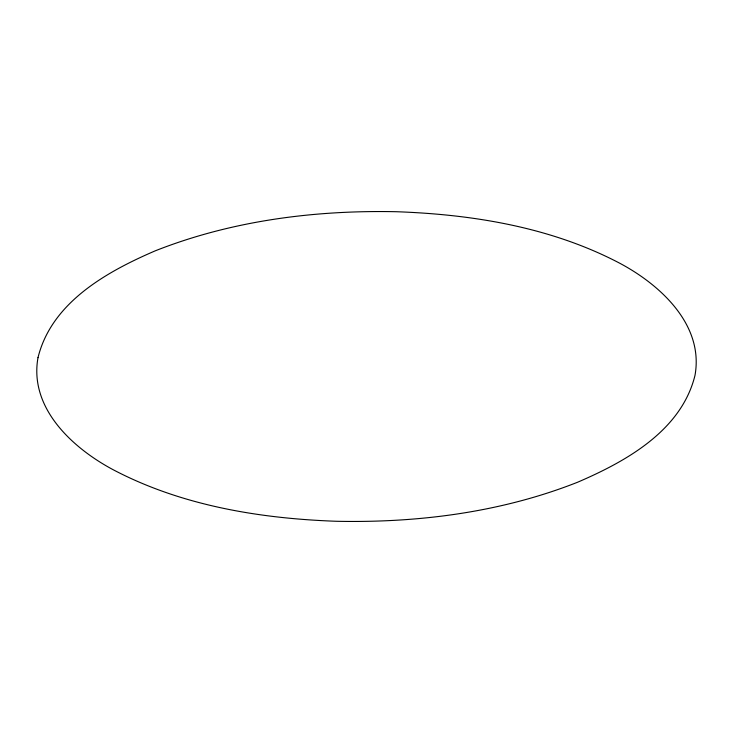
<?xml version="1.0" encoding="UTF-8"?>
<svg xmlns="http://www.w3.org/2000/svg" width="733" height="733" viewBox="0 0 733 733"><rect width="100%" height="100%" fill="white"/><g stroke="black" fill="none" stroke-linecap="round" stroke-linejoin="round"><path stroke-width="1.1" d="M37.997 357.667C28.926 408.199 72.704 448.147 113.129 469.706C181.702 505.761 259.958 518.561 336.676 521.282C418.406 522.968 501.335 512.349 577.696 482.195C626.193 461.323 681.433 430.628 695.003 375.333C704.074 324.801 660.296 284.853 619.871 263.294C551.298 227.239 473.042 214.439 396.324 211.718C314.594 210.032 231.665 220.651 155.304 250.805C106.807 271.677 51.567 302.372 37.997 357.667"/></g></svg>
